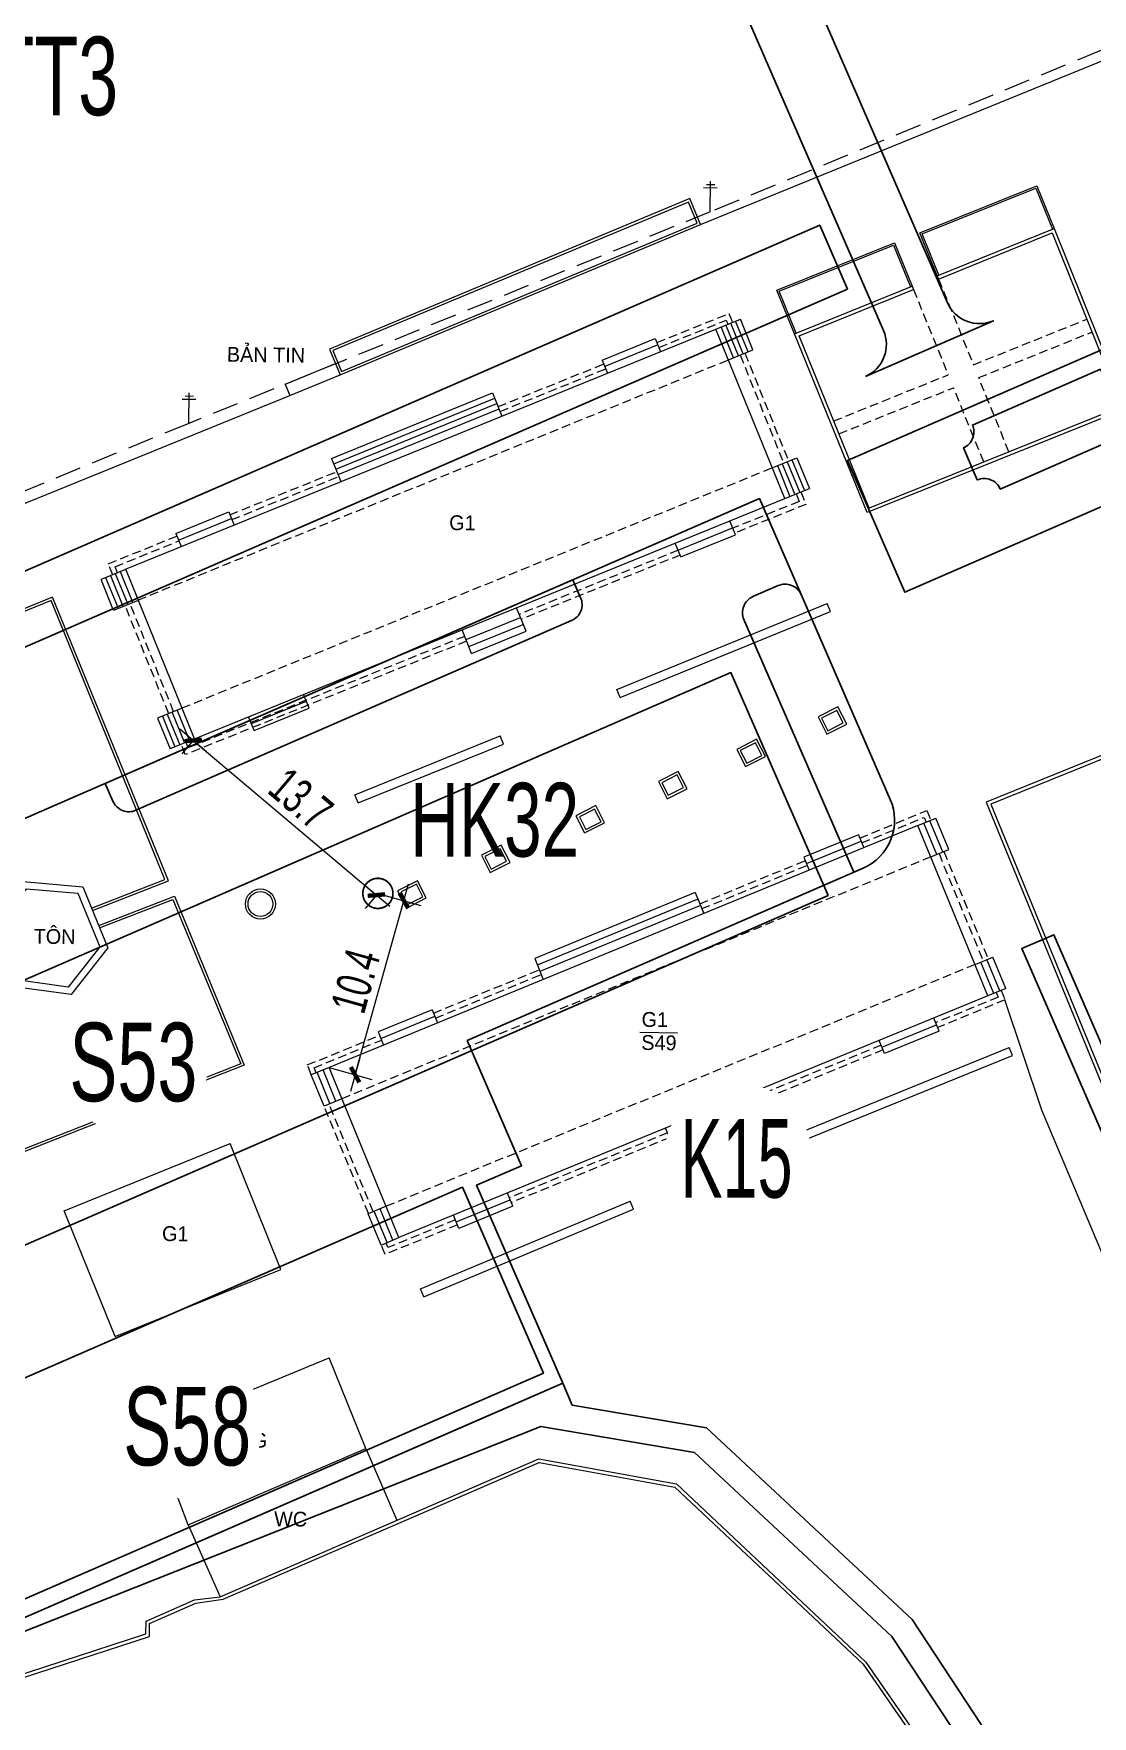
# Model space of a CAD drawing. Header units: inches. Extents: x 496359 to 501064, y 2374078 to 2377203.
# Drawn here: x 498586.2 to 498646.9, y 2376226.9 to 2376323.4 of the extents above; entities that cross this region are included whole.
import ezdxf
from ezdxf.enums import TextEntityAlignment as Align

# ---------------------------------------------------------------- set-up
doc = ezdxf.new("R2010")
doc.units = ezdxf.units.IN
doc.header["$MEASUREMENT"] = 0
doc.linetypes.add('DASHED', pattern=[0.75, 0.5, -0.25])
for name, color, linetype in [('cd', 7, 'Continuous'), ('chu', 6, 'Continuous'), ('MANH', 147, 'Continuous')]:
    doc.layers.add(name, color=color, linetype=linetype)
for name, color, linetype, lineweight in [('EG Text2', 7, 'Continuous', 18), ('ISO', 252, 'Continuous', 20), ('LC Dim', 8, 'Continuous', 18), ('LC Net dam 1', 30, 'Continuous', 30), ('LC Net manh', 239, 'Continuous', 5)]:
    doc.layers.add(name, color=color, linetype=linetype, lineweight=lineweight)
doc.styles.add('dien giai', font='', dxfattribs={"width": 0.8})
doc.styles.add('EG Hai', font='')
doc.styles.add('style1', font='')
doc.styles.get('dien giai').set_extended_font_data('.VnArial NarrowH')
doc.styles.get('EG Hai').set_extended_font_data('.VnArial NarrowH')
doc.styles.get('style1').set_extended_font_data('.VnAvantH')
doc.dimstyles.new('DIM300', dxfattribs={"dimscale": 0.5, "dimtxt": 2, "dimasz": 0.007, "dimexe": 1, "dimexo": 0, "dimgap": 0.4, "dimtad": 1, "dimtoh": 1, "dimdec": 1, "dimzin": 1, "dimdsep": 46, "dimtxsty": 'dien giai', "dimblk": 'rowdim', "dimcen": 2.5, "dimclrd": 256, "dimclre": 256, "dimclrt": 2, "dimazin": 0, "dimtfac": 1, "dimtdec": 1, "dimtix": 1, "dimtmove": 2, "dimatfit": 0, "dimldrblk": 'dot leader', "dimfxl": 2, "dimtolj": 1, "dimtzin": 0, "dimlwd": -1, "dimlwe": -1, "dimarcsym": 1})

# ---------------------------------------------------------------- blocks, each defined once
blk = doc.blocks.new('cdien')
at = {"layer": 'cd', "extrusion": (-0.000518657, 0.000768986, 1)}
for p, q in [((-0.8, 2.78, 0), (0.76, 2.78, 0)), ((-0.46, 3.14, 0), (0.49, 3.14, 0)), ((0, 0), (0, 3.5, 0))]:
    blk.add_line(p, q, dxfattribs=at)
blk = doc.blocks.new('Nền HT mới')
at = {"layer": 'chu', "color": 6, "lineweight": 0, "elevation": -28.377}
blk.add_lwpolyline([(235.65, -14.649), (237.801, -14.676)], dxfattribs=at)
at = {"layer": 'MANH', "color": 1, "linetype": 'DASHED', "lineweight": 0, "ltscale": 3, "elevation": -28.377}
blk.add_lwpolyline([(296.55, 137.304), (308.626, 107.715), (320.937, 78.752), (295.281, 58.901), (270.428, 45.085), (239.675, 32.373), (209.794, 20.251), (183.931, 9.6), (120.59, -15.781), (90.689, -27.725), (65.232, -38.057), (38.277, -49.144), (9.678, -60.806), (-18.053, -71.817), (-45.977, -83.147), (-74.529, -95.167)], dxfattribs=at)
at = {"layer": 'MANH', "lineweight": 0, "elevation": -28.377}
for points in [[(239.122, 31.653), (297.629, 55.514)], [(252.698, 28.704), (251.693, 31.175), (258.395, 33.868), (259.389, 31.426)], [(218.464, 23.03), (239.122, 31.653), (238.505, 33.131), (217.847, 24.508), (218.458, 23.028)], [(252.791, 28.742), (251.823, 31.12), (258.34, 33.738), (259.296, 31.388)], [(252.698, 28.704), (259.389, 31.426), (263.535, 21.108), (248.678, 15.138), (244.513, 25.374), (251.254, 28.116)], [(252.774, 28.519), (259.278, 31.165), (263.275, 21.219), (248.788, 15.398), (244.774, 25.264), (251.329, 27.931)], [(244.513, 25.374), (243.493, 27.88), (250.245, 30.594), (251.254, 28.116)], [(244.606, 25.411), (243.624, 27.825), (250.19, 30.464), (251.161, 28.078)], [(251.254, 28.116), (251.329, 27.931)], [(252.698, 28.704), (252.774, 28.519)], [(240.003, 25.656), (241.409, 26.228)], [(241.85, 24.349), (241.131, 26.115)], [(242.128, 24.462), (241.409, 26.228)], [(206.16, 11.886), (240.003, 25.656)], [(233.489, 23.881), (236.53, 25.118)], [(236.53, 25.118), (236.835, 24.367)], [(243.956, 15.94), (240.003, 25.656)], [(241.016, 24.01), (240.298, 25.776)], [(241.294, 24.123), (240.576, 25.889)], [(241.572, 24.236), (240.853, 26.002)], [(236.682, 24.743), (233.642, 23.506)], [(240.721, 23.89), (242.128, 24.462)], [(215.305, 22.494), (218.194, 23.686)], [(218.194, 23.686), (218.464, 23.03)], [(233.489, 23.881), (233.795, 23.13)], [(215.305, 22.494), (215.576, 21.838)], [(215.576, 21.838), (218.464, 23.03)], [(174.329, 5.067), (215.576, 21.838)], [(217.972, 18.236), (227.203, 21.992)], [(218.096, 17.931), (227.327, 21.686)], [(218.221, 17.625), (227.451, 21.381)], [(227.203, 21.992), (227.742, 20.667)], [(218.345, 17.319), (227.576, 21.075)], [(217.972, 18.236), (218.511, 16.911)], [(243.237, 17.707), (244.644, 18.279)], [(243.532, 17.827), (244.251, 16.061)], [(243.81, 17.94), (244.529, 16.174)], [(244.088, 18.053), (244.807, 16.287)], [(244.366, 18.166), (245.084, 16.4)], [(244.644, 18.279), (245.362, 16.513)], [(243.956, 15.94), (245.362, 16.513)], [(210.113, 2.17), (243.956, 15.94)], [(209.05, 13.937), (212.081, 15.17)], [(209.203, 13.561), (212.234, 14.795)], [(212.081, 15.17), (212.387, 14.419)], [(241.124, 13.869), (240.803, 14.658)], [(209.05, 13.937), (209.356, 13.186)], [(237.837, 12.991), (240.964, 14.263)], [(237.998, 12.597), (241.124, 13.869)], [(237.998, 12.597), (237.677, 13.386)], [(206.165, 11.866), (204.76, 11.292)], [(206.313, 9.867), (205.593, 11.632)], [(206.591, 9.98), (205.871, 11.745)], [(210.113, 2.17), (206.179, 11.893)], [(205.48, 9.527), (204.76, 11.292)], [(205.758, 9.64), (205.037, 11.405)], [(206.036, 9.753), (205.315, 11.519)], [(204.272, -7.668), (208.621, -5.97), (201.984, 10.294), (187.891, 4.543), (194.44, -11.505), (198.666, -9.856)], [(204.218, -7.528), (208.425, -5.886), (201.902, 10.098), (188.087, 4.46), (194.523, -11.312), (198.612, -9.716)], [(206.886, 10.1), (205.48, 9.527)], [(229.123, 8.334), (228.574, 9.682)], [(234.325, 5.001), (246.39, 9.923)], [(246.579, 9.46), (246.39, 9.923)], [(225.681, 7.853), (228.802, 9.123)], [(225.842, 7.459), (228.962, 8.728)], [(234.514, 4.538), (246.579, 9.46)], [(226.002, 7.064), (225.454, 8.412)], [(226.002, 7.064), (229.123, 8.334)], [(234.514, 4.538), (234.325, 5.001)], [(279.413, -18.595), (282.229, -17.417), (272.872, 5.561), (255.495, -1.458), (264.994, -24.629), (267.264, -23.679)], [(279.336, -18.41), (281.969, -17.309), (272.762, 5.301), (255.756, -1.569), (265.102, -24.367), (267.187, -23.494)], [(209.409, 3.92), (208.003, 3.346)], [(213.377, 3.038), (216.53, 4.321)], [(213.537, 2.644), (216.69, 3.927)], [(216.69, 3.927), (216.369, 4.716)], [(245.862, 3.424), (246.364, 2.435), (247.503, 3.013), (247.001, 4.003), (245.862, 3.424)], [(208.003, 3.346), (208.716, 1.6)], [(208.281, 3.46), (208.994, 1.713)], [(208.558, 3.573), (209.271, 1.827)], [(208.836, 3.686), (209.549, 1.94)], [(209.114, 3.8), (209.827, 2.053)], [(213.537, 2.644), (213.216, 3.433)], [(210.122, 2.174), (208.716, 1.6)], [(219.303, -1.046), (227.64, 2.331)], [(227.828, 1.868), (227.64, 2.331)], [(241.202, 1.566), (241.704, 0.576), (242.843, 1.155), (242.341, 2.144), (241.202, 1.566)], [(219.491, -1.509), (227.828, 1.868)], [(236.71, -0.279), (237.212, -1.269), (238.351, -0.69), (237.849, 0.299), (236.71, -0.279)], [(219.491, -1.509), (219.303, -1.046)], [(231.979, -2.236), (232.482, -3.225), (233.621, -2.647), (233.118, -1.657), (231.979, -2.236)], [(251.59, -2.804), (217.831, -16.663)], [(251.59, -2.804), (252.617, -2.382)], [(255.596, -12.563), (251.59, -2.804)], [(252.669, -4.459), (251.932, -2.663)], [(253.011, -4.318), (252.274, -2.523)], [(253.354, -4.178), (252.617, -2.382)], [(248.173, -3.326), (245.052, -4.608)], [(245.207, -4.984), (248.328, -3.703)], [(248.173, -3.326), (248.482, -4.08)], [(226.564, -4.507), (227.066, -5.496), (228.205, -4.918), (227.703, -3.928), (226.564, -4.507)], [(245.052, -4.608), (245.361, -5.361)], [(252.327, -4.599), (253.354, -4.178)], [(221.762, -6.54), (222.265, -7.53), (223.404, -6.952), (222.902, -5.962), (221.762, -6.54)], [(238.821, -6.646), (229.617, -10.425)], [(238.821, -6.646), (239.313, -7.844)], [(204.627, -8.531), (208.967, -6.849), (212.972, -16.543), (198.772, -22.122), (194.771, -12.352), (199, -10.712)], [(204.681, -8.671), (208.884, -7.042), (212.775, -16.459), (198.855, -21.928), (194.968, -12.436), (199.054, -10.852)], [(238.973, -7.016), (229.769, -10.795)], [(239.125, -7.386), (229.921, -11.165)], [(229.617, -10.425), (230.109, -11.623)], [(254.859, -10.767), (255.886, -10.346)], [(256.281, -12.282), (255.544, -10.486)], [(256.623, -12.141), (255.886, -10.346)], [(255.938, -12.422), (255.201, -10.627)], [(256.623, -12.141), (255.596, -12.563)], [(223.735, -13.359), (220.644, -14.628)], [(255.596, -12.563), (221.837, -26.422)], [(223.735, -13.359), (224.045, -14.112)], [(258.68, -19.11), (256.574, -12.799)], [(220.798, -15.005), (223.89, -13.736)], [(249.522, -15.496), (252.643, -14.215)], [(252.798, -14.592), (252.489, -13.838)], [(220.644, -14.628), (220.953, -15.382)], [(249.677, -15.873), (249.368, -15.12)], [(252.798, -14.592), (249.677, -15.873)], [(244.733, -20.43), (256.821, -15.522)], [(244.921, -20.894), (257.009, -15.985)], [(257.009, -15.985), (256.821, -15.522)], [(217.831, -16.663), (216.804, -17.085)], [(217.541, -18.88), (216.804, -17.085)], [(217.883, -18.74), (217.146, -16.944)], [(218.226, -18.599), (217.489, -16.804)], [(221.837, -26.422), (217.831, -16.663)], [(218.568, -18.459), (217.541, -18.88)], [(240.367, -19.23), (237.27, -20.502)], [(240.789, -20.257), (240.221, -18.875)], [(273.759, -54.899), (258.68, -19.11)], [(237.692, -21.529), (237.124, -20.146)], [(240.508, -19.573), (237.411, -20.844)], [(240.648, -19.915), (237.551, -21.187)], [(202.651, -24.882), (212.154, -21.035)], [(215.071, -28.24), (212.154, -21.035)], [(240.789, -20.257), (237.692, -21.529)], [(244.921, -20.894), (244.733, -20.43)], [(228.36, -24.624), (228.051, -23.871)], [(205.568, -32.087), (202.651, -24.882)], [(221.1, -24.627), (220.073, -25.048)], [(220.81, -26.844), (220.073, -25.048)], [(221.153, -26.703), (220.415, -24.908)], [(221.495, -26.563), (220.758, -24.767)], [(223.075, -29.356), (235.089, -24.331)], [(223.268, -29.817), (235.282, -24.793)], [(225.114, -25.517), (228.206, -24.248)], [(228.36, -24.624), (225.269, -25.894)], [(235.282, -24.793), (235.089, -24.331)], [(225.269, -25.894), (224.959, -25.14)], [(220.81, -26.844), (221.837, -26.422)], [(205.568, -32.087), (215.071, -28.24)], [(223.268, -29.817), (223.075, -29.356)], [(209.762, -42.875), (207.701, -37.504), (217.841, -33.303)], [(219.933, -38.502), (217.841, -33.303)], [(209.762, -42.875), (219.933, -38.502)], [(219.933, -38.502), (221.716, -42.625)], [(209.762, -42.875), (211.593, -47.002)]]:
    blk.add_lwpolyline(points, dxfattribs=at)
for points in [[(218.54, 23.224), (238.926, 31.733), (238.425, 32.935), (218.043, 24.428)], [(246.063, 3.358), (246.43, 2.636), (247.302, 3.079), (246.935, 3.801)], [(241.403, 1.5), (241.77, 0.778), (242.642, 1.22), (242.275, 1.942)], [(236.911, -0.345), (237.278, -1.067), (238.15, -0.624), (237.783, 0.098)], [(232.181, -2.302), (232.547, -3.024), (233.419, -2.581), (233.053, -1.859)], [(226.765, -4.573), (227.132, -5.295), (228.004, -4.852), (227.637, -4.13)], [(198.243, -8.769), (200.293, -6.017), (203.714, -6.309), (205.157, -9.82), (203.041, -12.484), (199.502, -11.999)], [(198.696, -8.83), (200.481, -6.434), (203.437, -6.686), (204.698, -9.755), (202.869, -12.057), (199.789, -11.635)], [(221.964, -6.606), (222.331, -7.328), (223.202, -6.886), (222.836, -6.164)]]:
    blk.add_lwpolyline(points, close=True, dxfattribs=at)
at = {"layer": 'MANH', "linetype": 'DASHED', "lineweight": 0, "elevation": -28.377}
for points in [[(252.774, 28.519), (254.771, 23.609)], [(251.329, 27.931), (253.324, 23.028)], [(254.771, 23.609), (261.266, 26.219)], [(255.071, 22.872), (261.562, 25.481)], [(206.878, 10.119), (240.721, 23.89)], [(246.757, 20.389), (253.324, 23.028)], [(247.057, 19.652), (253.624, 22.291)], [(255.355, 18.037), (253.624, 22.291)], [(256.802, 18.618), (255.071, 22.872)], [(209.398, 3.938), (243.241, 17.708)], [(252.327, -4.599), (218.568, -18.459)], [(254.859, -10.767), (221.1, -24.627)]]:
    blk.add_lwpolyline(points, dxfattribs=at)
at = {"layer": 'MANH', "color": 5, "linetype": 'DASHED', "lineweight": 0, "elevation": -28.377}
for points in [[(236.626, 24.882), (240.755, 26.547), (240.958, 26.045)], [(236.739, 24.604), (240.589, 26.157), (240.68, 25.931)], [(241.393, 24.163), (243.889, 17.972)], [(241.671, 24.276), (244.167, 18.085)], [(227.52, 21.211), (233.581, 23.655)], [(227.634, 20.933), (233.695, 23.377)], [(212.145, 15.012), (218.278, 17.484)], [(212.259, 14.734), (218.391, 17.206)], [(244.602, 16.204), (244.776, 15.772), (240.974, 14.239)], [(244.88, 16.317), (245.166, 15.606), (241.087, 13.961)], [(205.433, 11.567), (205.177, 12.202), (209.111, 13.788)], [(205.711, 11.68), (205.567, 12.036), (209.224, 13.51)], [(237.843, 12.977), (228.729, 9.302)], [(237.956, 12.699), (228.842, 9.024)], [(208.642, 3.607), (206.146, 9.798)], [(208.92, 3.721), (206.424, 9.912)], [(225.718, 7.764), (209.588, 1.261)], [(225.605, 8.042), (209.754, 1.651), (209.633, 1.952)], [(209.588, 1.261), (209.355, 1.839)], [(248.254, -3.524), (252.104, -1.943), (252.333, -2.499)], [(248.368, -3.801), (251.94, -2.334), (252.055, -2.613)], [(239.085, -7.288), (245.133, -4.805)], [(252.794, -4.408), (255.333, -10.573)], [(253.072, -4.294), (255.61, -10.459)], [(239.199, -7.565), (245.247, -5.082)], [(223.816, -13.556), (229.881, -11.067)], [(223.93, -13.834), (229.994, -11.344)], [(256.072, -12.367), (256.182, -12.636), (252.599, -14.107)], [(256.349, -12.253), (256.574, -12.799), (252.713, -14.384)], [(216.813, -17.081), (216.585, -16.525), (220.725, -14.825)], [(217.09, -16.967), (216.976, -16.689), (220.839, -15.103)], [(249.478, -15.388), (240.331, -19.143)], [(249.592, -15.666), (240.445, -19.421)], [(220.082, -25.045), (217.55, -18.877)], [(220.36, -24.931), (217.827, -18.763)], [(237.234, -20.415), (228.161, -24.14)], [(237.348, -20.692), (228.275, -24.417)], [(225.184, -25.686), (221.043, -27.386)], [(225.07, -25.409), (221.207, -26.994), (221.097, -26.726)], [(221.043, -27.386), (220.819, -26.84)]]:
    blk.add_lwpolyline(points, dxfattribs=at)
at = {"layer": 'MANH', "color": 4, "lineweight": 0, "elevation": -28.377}
for points in [[(211.593, -47.002), (229.86, -39.104), (237.738, -40.534), (248.607, -50.746), (254.125, -58.727), (258.214, -65.261), (271.559, -94.061), (279.504, -111.602), (309.656, -109.081), (421.636, -99.247), (423.02, -99.08), (434.369, -99.403), (446.432, -100.267), (477.289, -99.971), (515.314, -94.963), (518.601, -95.349), (536.39, -93.049), (542.267, -91.69), (546.56, -90.98), (545.886, -85.826)], [(211.766, -47.147), (229.881, -39.311), (237.644, -40.72), (248.455, -50.878), (253.957, -58.837), (258.038, -65.357), (271.377, -94.145), (279.38, -111.814), (309.673, -109.28), (421.657, -99.446), (423.03, -99.28), (434.359, -99.603), (446.426, -100.467), (477.303, -100.171), (515.316, -95.164), (518.602, -95.551), (536.425, -93.246), (542.305, -91.887), (546.783, -91.146), (546.084, -85.8)], [(103.896, -73.394), (120.135, -68.441), (147.78, -57.295), (157.857, -53.307), (160.753, -52.587), (163.035, -53.108), (162.958, -54.059), (168.68, -54.689), (178.002, -55.724), (192.959, -54.024), (207.533, -49.284), (207.542, -48.537), (210.202, -47.369), (211.766, -47.147)], [(103.825, -73.207), (120.069, -68.252), (120.069, -68.252), (120.069, -68.252), (147.706, -57.109), (157.795, -53.116), (160.751, -52.381), (163.248, -52.952), (163.173, -53.881), (168.702, -54.49), (178.001, -55.523), (192.916, -53.827), (207.334, -49.138), (207.344, -48.405), (210.124, -47.185), (211.593, -47.002)]]:
    blk.add_lwpolyline(points, dxfattribs=at)
at = {"layer": 'MANH', "lineweight": 0}
for radius in [0.862, 0.712]:
    blk.add_circle((213.896, -7.298, -0.645), radius, dxfattribs=at)
at = {"layer": 'cd', "lineweight": 0, "xscale": 0.5, "yscale": 0.5, "zscale": 0.5, "rotation": 359.2672157837458}
for p in [(239.675, 32.373, -0.779), (209.794, 20.251, -0.54)]:
    blk.add_blockref('cdien', p, dxfattribs=at)
at = {"layer": 'chu', "color": 6, "lineweight": 0, "style": 'style1'}
for s, p in [('b¶n tin', (211.968, 23.784, -28.377)), ('G1', (224.709, 14.135, -28.377)), ('T¤N', (200.892, -9.572, -28.377)), ('G1', (235.739, -14.335, -28.377)), ('S49', (235.723, -15.661, -28.377)), ('G1', (208.251, -26.611, -28.377)), ('G', (213.402, -38.452, -28.377)), ('WC', (214.676, -42.963, -28.377))]:
    blk.add_text(s, height=0.85, rotation=359.26722, dxfattribs=at).set_placement(p)
blk = doc.blocks.new('rowdim')
blk.add_line((-200, 0), (200, 0))
at = {"const_width": 50}
blk.add_lwpolyline([(-71, -71), (71, 71)], dxfattribs=at)
blk = doc.blocks.new('*D328')
at = {"layer": 'Defpoints', "color": 0, "transparency": 16777216}
for p in [(498595.417, 2376282.947), (498605.842, 2376273.986), (498605.924, 2376274.083, -0.001)]:
    blk.add_point(p, dxfattribs=at)
at = {"layer": 'LC Dim', "transparency": 16777216}
for p, q in [((498595.417, 2376282.947), (498594.69, 2376282.085)), ((498595.339, 2376282.846), (498605.838, 2376273.989)), ((498605.924, 2376274.083), (498605.197, 2376273.221))]:
    blk.add_line(p, q, dxfattribs=at)
at = {"layer": 'LC Dim', "transparency": 16777216, "xscale": 0.005, "yscale": 0.005, "zscale": 0.005}
for p, rotation in [((498595.335, 2376282.849), 139.8504682044699), ((498605.842, 2376273.986), 319.85046820447)]:
    blk.add_blockref('rowdim', p, dxfattribs=dict(at, rotation=rotation))
at = {"layer": 'LC Dim', "color": 2, "transparency": 16777216, "insert": (498601.505, 2376279.504), "char_height": 2, "attachment_point": 5, "rotation": 319.85047, "style": 'dien giai'}
blk.add_mtext('\\A1;13.7', dxfattribs=at)
blk = doc.blocks.new('dot leader')
at = {"const_width": 50}
blk.add_lwpolyline([(-25, 0, 1), (25, 0, 1)], format="xyb", close=True, dxfattribs=at)
blk = doc.blocks.new('*D329')
at = {"layer": 'Defpoints', "color": 0, "transparency": 16777216}
for p in [(498605.924, 2376274.083, -0.001), (498607.415, 2376273.665), (498603.126, 2376264.109)]:
    blk.add_point(p, dxfattribs=at)
at = {"layer": 'LC Dim', "transparency": 16777216}
for p, q in [((498604.618, 2376263.696), (498607.414, 2376273.66)), ((498605.924, 2376274.083), (498608.378, 2376273.395)), ((498603.126, 2376264.109), (498605.58, 2376263.421))]:
    blk.add_line(p, q, dxfattribs=at)
at = {"layer": 'LC Dim', "transparency": 16777216, "xscale": 0.005, "yscale": 0.005, "zscale": 0.005}
for p, rotation in [((498607.415, 2376273.665), 74.32831091687684), ((498604.617, 2376263.691), 254.3283109168769)]:
    blk.add_blockref('rowdim', p, dxfattribs=dict(at, rotation=rotation))
at = {"layer": 'LC Dim', "color": 2, "transparency": 16777216, "insert": (498604.648, 2376269.062), "char_height": 2, "attachment_point": 5, "rotation": 74.32831, "style": 'dien giai'}
blk.add_mtext('\\A1;10.4', dxfattribs=at)

msp = doc.modelspace()

# ---------------------------------------------------------------- linework, layer by layer
at = {"layer": 'LC Net dam 1'}
for points in [[(498677.186, 2376265.508), (498650.283, 2376253.801), (498642.835, 2376270.916), (498644.668, 2376271.714), (498650.209, 2376258.982), (498662.514, 2376264.337), (498663.624, 2376261.788), (498674.554, 2376266.544), (498673.444, 2376269.093), (498685.754, 2376274.45), (498671.668, 2376306.807), (498636.128, 2376291.341), (498632.838, 2376298.901), (498669.437, 2376314.828), (498687.208, 2376273.992), (498675.677, 2376268.974)], [(498632.848, 2376308.721), (498631.252, 2376312.389), (498559.62, 2376281.217), (498561.217, 2376277.549)]]:
    msp.add_lwpolyline(points, close=True, dxfattribs=at)
for points in [[(498647.339, 2376304.121, 0.414214), (498648.655, 2376303.603), (498649.453, 2376301.769, 0.414214), (498648.935, 2376300.453), (498641.6, 2376297.261, 0.414214), (498640.284, 2376297.779), (498639.486, 2376299.613, 0.414214), (498640.004, 2376300.929)], [(498617.103, 2376292.054), (498590.292, 2376280.387), (498590.737, 2376279.364, 0.414214), (498592.052, 2376278.846), (498617.03, 2376289.715, 0.414214), (498617.548, 2376291.031)], [(498630.189, 2376291.205, 0.414214), (498628.873, 2376291.723), (498627.424, 2376291.092, 0.414214), (498626.906, 2376289.776), (498633.209, 2376275.293), (498633.74, 2376275.525, 0.414214), (498635.294, 2376279.472)]]:
    msp.add_lwpolyline(points, format="xyb", close=True, dxfattribs=at)
at = {"layer": 'LC Net dam 1', "const_width": 0.1}
msp.add_lwpolyline([(498605.061, 2376274.083, 1), (498606.788, 2376274.083, 1)], format="xyb", close=True, dxfattribs=at)

# ---------------------------------------------------------------- block references
at = {"layer": 'LC Net manh'}
msp.add_blockref('Nền HT mới', (498385.295, 2376280.773, 2.925), dxfattribs=at)

# ---------------------------------------------------------------- texts
at = {"layer": 'EG Text2', "style": 'EG Hai', "width": 0.8}
msp.add_text('hk32', height=4.2244, rotation=0, dxfattribs=at).set_placement((498612.621, 2376278.304, 56.017), align=Align.MIDDLE_CENTER)

# ---------------------------------------------------------------- dimensions: what is measured, and where the dimension line sits
at = {"layer": 'LC Dim'}
for p1, distance, picture, middle in [((498595.417, 2376282.947, -25.452), -0.128, '*D328', (498601.505, 2376279.504, -25.452)), ((498603.126, 2376264.109, -25.452), -1.549, '*D329', (498604.648, 2376269.062, -25.452))]:
    dim = msp.add_aligned_dim(p1=p1, p2=(498605.924, 2376274.083, -25.453), distance=distance, dimstyle='DIM300', override={"dimscale": 1, "dimasz": 0.005, "dimpost": ''}, dxfattribs=at)
    dim.commit()
    dim.dimension.update_dxf_attribs({"geometry": picture, "text_midpoint": middle})

# ---------------------------------------------------------------- next in the draw order: wipeouts: each hides what was drawn before it
at = {"ltscale": 500}
for points, z in [([(498584.458, 2376317.998), (498583.992, 2376318.549), (498583.74, 2376318.949), (498583.507, 2376319.443), (498583.337, 2376319.97), (498583.244, 2376320.464), (498583.211, 2376320.904), (498583.231, 2376321.431), (498583.292, 2376321.835), (498583.45, 2376322.41), (498583.575, 2376322.724), (498583.799, 2376323.157), (498584.064, 2376323.554), (498584.444, 2376323.992), (498584.85, 2376324.35), (498585.321, 2376324.668), (498585.776, 2376324.896), (498586.211, 2376325.056), (498586.606, 2376325.156), (498587.112, 2376325.227), (498587.545, 2376325.239), (498587.958, 2376325.209), (498588.497, 2376325.108), (498588.909, 2376324.98), (498589.292, 2376324.818), (498589.88, 2376324.473), (498590.14, 2376324.275), (498590.438, 2376324.006), (498590.692, 2376323.73), (498590.956, 2376323.38), (498591.202, 2376322.968), (498591.362, 2376322.628), (498591.49, 2376322.276), (498591.605, 2376321.824), (498591.665, 2376321.423), (498591.683, 2376320.842), (498591.626, 2376320.291), (498591.528, 2376319.857), (498591.413, 2376319.506), (498591.215, 2376319.061), (498590.995, 2376318.683), (498590.79, 2376318.395), (498590.451, 2376318.012), (498590.189, 2376317.769), (498589.78, 2376317.463), (498589.501, 2376317.294), (498589.25, 2376317.166), (498588.947, 2376317.038), (498588.599, 2376316.923), (498588.265, 2376316.843), (498587.918, 2376316.79), (498587.567, 2376316.765), (498587.279, 2376316.767), (498586.846, 2376316.807), (498586.481, 2376316.875), (498586.076, 2376316.992), (498585.682, 2376317.149), (498585.205, 2376317.406), (498584.985, 2376317.553), (498584.68, 2376317.793)], -318.988), ([(498588.996, 2376261.484), (498588.53, 2376262.034), (498588.278, 2376262.434), (498588.045, 2376262.929), (498587.875, 2376263.456), (498587.782, 2376263.949), (498587.749, 2376264.389), (498587.77, 2376264.916), (498587.83, 2376265.32), (498587.988, 2376265.895), (498588.114, 2376266.209), (498588.337, 2376266.643), (498588.602, 2376267.039), (498588.982, 2376267.477), (498589.388, 2376267.835), (498589.859, 2376268.153), (498590.314, 2376268.382), (498590.75, 2376268.541), (498591.144, 2376268.641), (498591.65, 2376268.712), (498592.083, 2376268.724), (498592.496, 2376268.695), (498593.035, 2376268.593), (498593.447, 2376268.466), (498593.83, 2376268.303), (498594.418, 2376267.958), (498594.678, 2376267.76), (498594.976, 2376267.491), (498595.23, 2376267.215), (498595.494, 2376266.865), (498595.74, 2376266.454), (498595.9, 2376266.113), (498596.028, 2376265.762), (498596.144, 2376265.31), (498596.203, 2376264.908), (498596.221, 2376264.327), (498596.164, 2376263.776), (498596.067, 2376263.342), (498595.951, 2376262.991), (498595.753, 2376262.546), (498595.534, 2376262.169), (498595.328, 2376261.881), (498594.99, 2376261.497), (498594.727, 2376261.255), (498594.319, 2376260.949), (498594.039, 2376260.78), (498593.789, 2376260.652), (498593.485, 2376260.523), (498593.137, 2376260.408), (498592.803, 2376260.329), (498592.456, 2376260.275), (498592.105, 2376260.251), (498591.817, 2376260.253), (498591.384, 2376260.292), (498591.02, 2376260.361), (498590.614, 2376260.477), (498590.22, 2376260.635), (498589.744, 2376260.891), (498589.523, 2376261.038), (498589.218, 2376261.278)], -234.79), ([(498623.571, 2376255.958), (498623.105, 2376256.509), (498622.853, 2376256.909), (498622.62, 2376257.403), (498622.45, 2376257.931), (498622.357, 2376258.424), (498622.324, 2376258.864), (498622.345, 2376259.391), (498622.405, 2376259.795), (498622.563, 2376260.37), (498622.689, 2376260.684), (498622.912, 2376261.118), (498623.177, 2376261.514), (498623.557, 2376261.952), (498623.963, 2376262.31), (498624.434, 2376262.628), (498624.889, 2376262.857), (498625.325, 2376263.016), (498625.719, 2376263.116), (498626.225, 2376263.187), (498626.658, 2376263.199), (498627.071, 2376263.169), (498627.61, 2376263.068), (498628.022, 2376262.94), (498628.405, 2376262.778), (498628.993, 2376262.433), (498629.253, 2376262.235), (498629.551, 2376261.966), (498629.805, 2376261.69), (498630.069, 2376261.34), (498630.315, 2376260.928), (498630.475, 2376260.588), (498630.603, 2376260.237), (498630.719, 2376259.784), (498630.778, 2376259.383), (498630.796, 2376258.802), (498630.739, 2376258.251), (498630.641, 2376257.817), (498630.526, 2376257.466), (498630.328, 2376257.021), (498630.109, 2376256.643), (498629.903, 2376256.355), (498629.565, 2376255.972), (498629.302, 2376255.73), (498628.894, 2376255.424), (498628.614, 2376255.254), (498628.363, 2376255.126), (498628.06, 2376254.998), (498627.712, 2376254.883), (498627.378, 2376254.803), (498627.031, 2376254.75), (498626.68, 2376254.726), (498626.392, 2376254.727), (498625.959, 2376254.767), (498625.594, 2376254.836), (498625.189, 2376254.952), (498624.795, 2376255.109), (498624.318, 2376255.366), (498624.098, 2376255.513), (498623.793, 2376255.753)], -292.377), ([(498592.08, 2376240.611), (498591.614, 2376241.161), (498591.362, 2376241.562), (498591.129, 2376242.056), (498590.959, 2376242.583), (498590.866, 2376243.076), (498590.833, 2376243.516), (498590.853, 2376244.043), (498590.914, 2376244.447), (498591.072, 2376245.022), (498591.197, 2376245.337), (498591.421, 2376245.77), (498591.686, 2376246.167), (498592.066, 2376246.604), (498592.471, 2376246.963), (498592.943, 2376247.28), (498593.398, 2376247.509), (498593.833, 2376247.668), (498594.228, 2376247.768), (498594.734, 2376247.839), (498595.167, 2376247.851), (498595.58, 2376247.822), (498596.119, 2376247.721), (498596.531, 2376247.593), (498596.914, 2376247.43), (498597.502, 2376247.085), (498597.762, 2376246.888), (498598.06, 2376246.618), (498598.314, 2376246.342), (498598.578, 2376245.992), (498598.824, 2376245.581), (498598.984, 2376245.24), (498599.112, 2376244.889), (498599.227, 2376244.437), (498599.287, 2376244.035), (498599.305, 2376243.455), (498599.248, 2376242.903), (498599.15, 2376242.469), (498599.035, 2376242.119), (498598.837, 2376241.673), (498598.617, 2376241.296), (498598.411, 2376241.008), (498598.073, 2376240.624), (498597.811, 2376240.382), (498597.402, 2376240.076), (498597.123, 2376239.907), (498596.872, 2376239.779), (498596.569, 2376239.65), (498596.22, 2376239.536), (498595.887, 2376239.456), (498595.54, 2376239.402), (498595.189, 2376239.378), (498594.9, 2376239.38), (498594.467, 2376239.419), (498594.103, 2376239.488), (498593.698, 2376239.605), (498593.304, 2376239.762), (498592.827, 2376240.018), (498592.607, 2376240.165), (498592.301, 2376240.405)], -321.827)]:
    msp.add_wipeout(points, dxfattribs=at).translate(0, 0, z).dxf.layer = 'ISO'

# ---------------------------------------------------------------- next in the draw order: linework, layer by layer
at = {"layer": 'LC Net dam 1'}
for points in [[(498633.871, 2376303.713, 0.414214), (498634.907, 2376306.345), (498612.562, 2376357.694, 0.414214), (498609.93, 2376358.73), (498540.242, 2376328.404, 0.414214), (498539.206, 2376325.772), (498536.014, 2376333.108, 0.414214), (498538.646, 2376332.072), (498613.835, 2376364.792), (498638.575, 2376307.941, 0.414214), (498641.207, 2376306.905)], [(498611.037, 2376265.645), (498633.74, 2376275.525, 0.414214), (498635.294, 2376279.472), (498627.794, 2376296.707), (498539.841, 2376258.432), (498549.735, 2376235.697), (498561.445, 2376240.792), (498566.857, 2376228.353), (498568.478, 2376228.138), (498580.833, 2376230.471), (498613.336, 2376244.616), (498616.52, 2376246.001), (498611.581, 2376257.353), (498614.157, 2376258.474)]]:
    msp.add_lwpolyline(points, format="xyb", close=True, dxfattribs=at)
msp.add_lwpolyline([(498631.727, 2376273.961), (498626.165, 2376286.743), (498545.061, 2376251.45), (498550.623, 2376238.668)], close=True, dxfattribs=at)
at = {"layer": 'LC Net dam 1', "elevation": 0}
msp.add_lwpolyline([(498580.002, 2376231.178), (498575.365, 2376241.833), (498610.778, 2376257.244), (498615.414, 2376246.589)], close=True, dxfattribs=at)
at = {"layer": 'LC Net dam 1'}
for points in [[(498487.957, 2376210.696), (498545.835, 2376231.913), (498568.315, 2376228.107), (498580.833, 2376230.471), (498616.52, 2376246.001), (498617.067, 2376244.746), (498624.757, 2376243.448), (498636.543, 2376232.463), (498646.705, 2376217.035), (498667.03, 2376172.681), (498732.281, 2376178.405)], [(498732.971, 2376176.96), (498666.108, 2376171.094), (498645.39, 2376216.305), (498635.389, 2376231.488), (498624.064, 2376242.044), (498615.262, 2376243.53), (498578.053, 2376228.783), (498563.412, 2376227.166), (498545.967, 2376230.364), (498488.527, 2376209.308)]]:
    msp.add_lwpolyline(points, dxfattribs=at)

# ---------------------------------------------------------------- next in the draw order: texts
at = {"layer": 'EG Text2', "style": 'EG Hai'}
for s, width, p in [('tt3', 0.8, (498587.372, 2376320.936, -318.988)), ('s53', 0.8, (498591.91, 2376264.421, -234.79)), ('k15', 0.7, (498626.485, 2376258.896, -292.377)), ('S58', 0.8, (498594.994, 2376243.549, -321.827))]:
    msp.add_text(s, height=4.5, rotation=0, dxfattribs=dict(at, width=width)).set_placement(p, align=Align.MIDDLE_CENTER)

doc.saveas('drawing.dxf')
